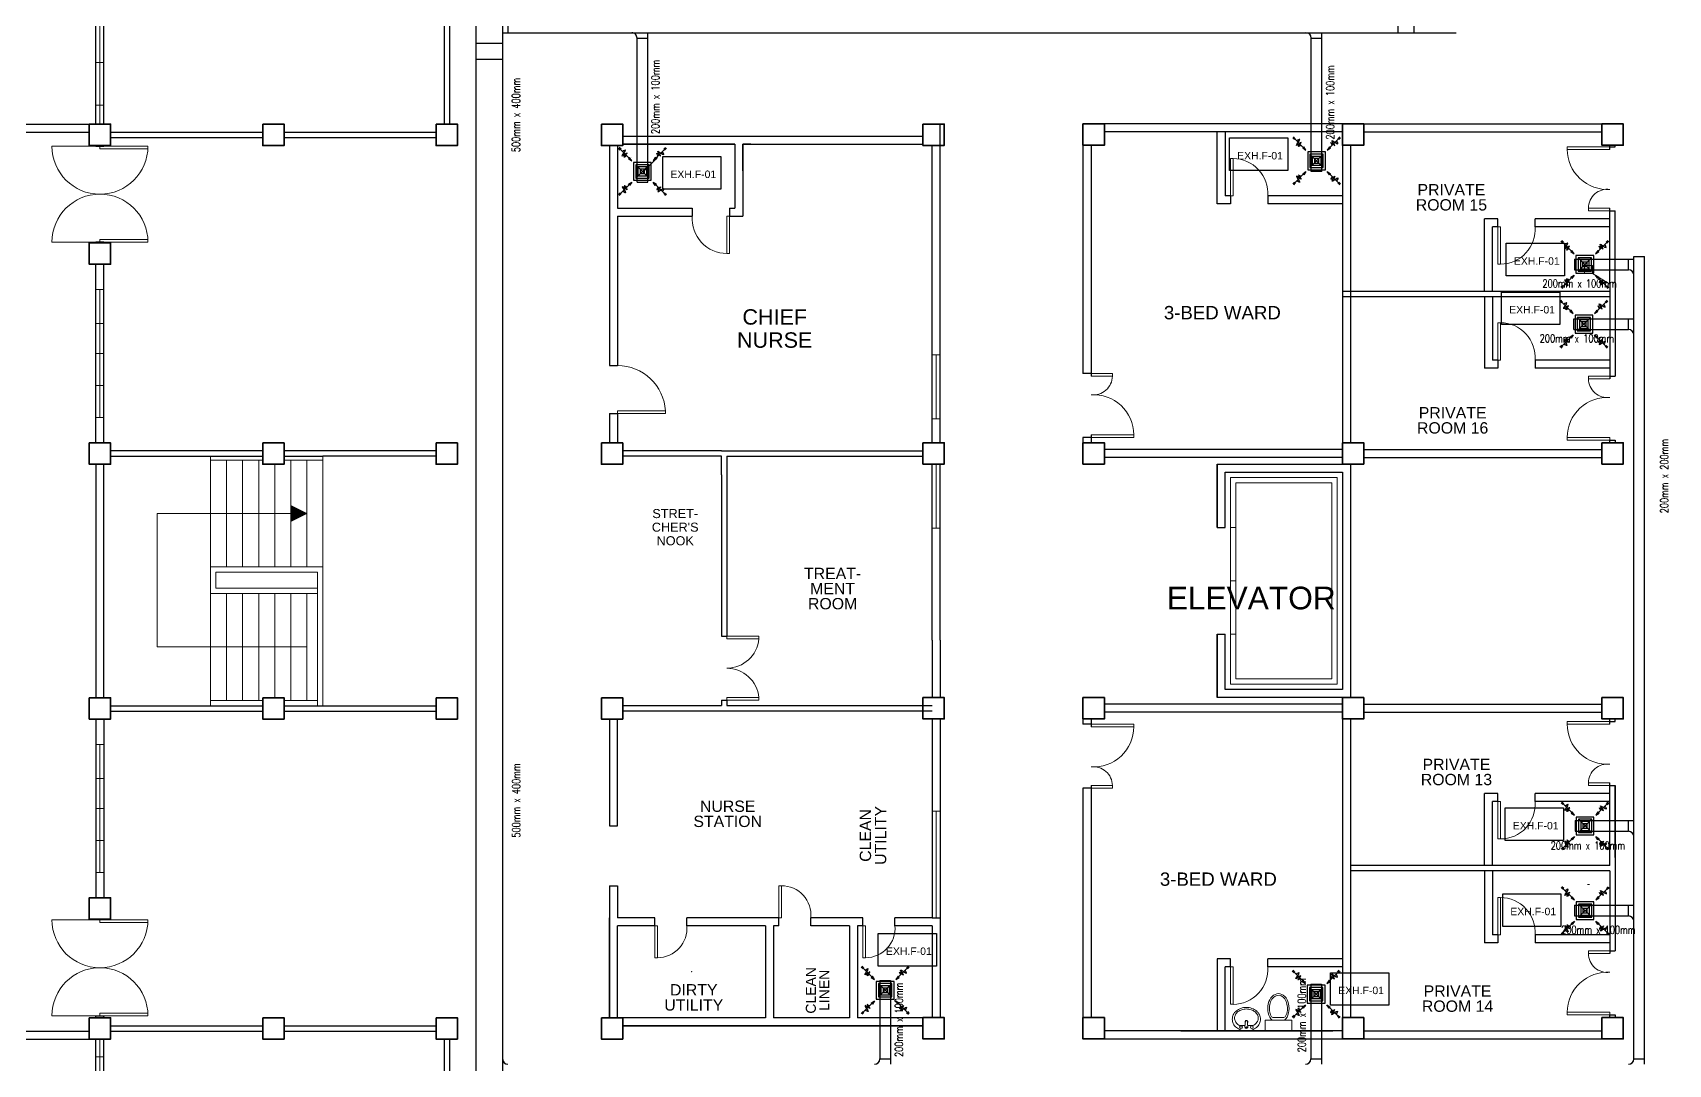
# Model space of a CAD drawing. Header units: millimetres. Extents: x 116 to 538, y 76 to 149.
# Drawn here: x 360.63 to 391.29, y 108.76 to 128.1 of the extents above; entities that cross this region are included whole.
import ezdxf

# ---------------------------------------------------------------- set-up
doc = ezdxf.new("R2010")
doc.units = ezdxf.units.MM
doc.header["$MEASUREMENT"] = 0
for name, color, linetype in [('AIR', 7, 'Continuous'), ('AIR-00', 8, 'Continuous'), ('AIR-03', 30, 'Continuous'), ('ducting label', 7, 'Continuous'), ('exhaust', 7, 'Continuous'), ('label', 7, 'Continuous'), ('Legends', 7, 'Continuous')]:
    doc.layers.add(name, color=color, linetype=linetype)
doc.styles.add('Arch-Dim', font='simplex.shx', dxfattribs={"width": 0.75})
doc.styles.get("Standard").update_dxf_attribs({"font": 'arial.ttf'})
doc.styles.add('SWISSLT175', font='swissl.ttf', dxfattribs={"height": 0.175})

# ---------------------------------------------------------------- blocks, each defined once
blk = doc.blocks.new('GRILL-C-IN')
at = {"layer": 'AIR-00', "color": 7, "ltscale": 3}
for p, q in [((-0.623, 0.601), (-0.674, 0.651)), ((-0.601, 0.623), (-0.651, 0.674)), ((-0.637, 0.637), (-0.3, 0.3)), ((0.637, 0.637), (0.3, 0.3)), ((0.601, 0.623), (0.651, 0.674)), ((0.623, 0.601), (0.674, 0.651)), ((-0.637, -0.637), (-0.3, -0.3)), ((0.637, -0.637), (0.3, -0.3)), ((-0.623, -0.601), (-0.674, -0.651)), ((-0.601, -0.623), (-0.651, -0.674)), ((0.601, -0.623), (0.651, -0.674)), ((0.623, -0.601), (0.674, -0.651))]:
    blk.add_line(p, q, dxfattribs=at)
at = {"layer": 'AIR-00', "color": 7}
for p, q in [((-0.188, 0.187), (0.187, -0.188)), ((0.187, 0.187), (-0.188, -0.188))]:
    blk.add_line(p, q, dxfattribs=at)
at = {"layer": 'AIR-00', "color": 7, "ltscale": 3}
for points in [[(-0.362, 0.393), (-0.393, 0.362), (-0.3, 0.3)], [(0.393, 0.362), (0.362, 0.393), (0.3, 0.3)], [(-0.362, -0.393), (-0.393, -0.362), (-0.3, -0.3)], [(0.393, -0.362), (0.362, -0.393), (0.3, -0.3)]]:
    blk.add_lwpolyline(points, close=True, dxfattribs=at)
at = {"layer": 'AIR-00', "color": 7}
for points in [[(-0.188, -0.188), (0.187, -0.188), (0.187, 0.187), (-0.188, 0.187)], [(-0.125, -0.125), (0.125, -0.125), (0.125, 0.125), (-0.125, 0.125)], [(-0.062, -0.062), (0.062, -0.062), (0.062, 0.062), (-0.062, 0.062)]]:
    blk.add_lwpolyline(points, close=True, dxfattribs=at)
at = {"layer": 'AIR-00', "color": 7, "ltscale": 3}
for points in [[(-0.441, 0.441), (-0.512, 0.404), (-0.432, 0.514), (-0.568, 0.43), (-0.477, 0.6), (-0.561, 0.561)], [(0.441, 0.441), (0.404, 0.512), (0.514, 0.432), (0.43, 0.568), (0.6, 0.477), (0.561, 0.561)], [(-0.441, -0.441), (-0.512, -0.404), (-0.432, -0.514), (-0.568, -0.43), (-0.477, -0.6), (-0.561, -0.561)], [(0.441, -0.441), (0.404, -0.512), (0.514, -0.432), (0.43, -0.568), (0.6, -0.477), (0.561, -0.561)]]:
    blk.add_spline(points, degree=3, dxfattribs=at)
for points in [[(-0.3, 0.3), (-0.362, 0.393), (-0.393, 0.362)], [(0.3, 0.3), (0.393, 0.362), (0.362, 0.393)], [(-0.3, -0.3), (-0.362, -0.393), (-0.393, -0.362)], [(0.3, -0.3), (0.393, -0.362), (0.362, -0.393)]]:
    blk.add_solid(points, dxfattribs=at)
at = {"layer": 'AIR-03', "color": 7}
blk.add_lwpolyline([(-0.25, -0.25), (0.25, -0.25), (0.25, 0.25), (-0.25, 0.25)], close=True, dxfattribs=at)

msp = doc.modelspace()

# ---------------------------------------------------------------- linework, layer by layer
at = {"color": 8, "linetype": 'ByBlock', "lineweight": 25}
for p, q in [((361.818, 126.386), (361.818, 131.986)), ((361.968, 126.386), (361.968, 131.986)), ((368.343, 128.636), (368.343, 126.386)), ((368.443, 128.586), (368.443, 126.386)), ((377.643, 120.414), (377.643, 126.389)), ((362.093, 126.236), (364.943, 126.236)), ((362.093, 126.136), (364.943, 126.136)), ((365.343, 126.236), (368.193, 126.236)), ((365.343, 126.136), (368.193, 126.136)), ((371.693, 126.162), (377.318, 126.162)), ((371.693, 126.012), (373.793, 126.012)), ((373.793, 126.012), (371.693, 126.012)), ((373.793, 126.012), (371.693, 126.012)), ((373.943, 126.012), (377.318, 126.012)), ((374.093, 126.012), (373.943, 126.012)), ((382.831, 124.891), (382.831, 126.241)), ((361.818, 125.974), (361.818, 125.986)), ((361.968, 125.974), (361.968, 125.986)), ((371.443, 125.986), (371.443, 121.861)), ((371.593, 125.986), (371.593, 124.812)), ((371.593, 125.986), (371.593, 124.812)), ((371.593, 125.862), (371.593, 124.812)), ((377.493, 120.411), (377.493, 125.989)), ((390.193, 125.914), (390.193, 125.991)), ((390.193, 125.964), (390.293, 125.964)), ((390.293, 125.964), (390.293, 125.991)), ((361.818, 125.071), (361.818, 125.077)), ((361.968, 125.071), (361.968, 125.077)), ((383.781, 125.041), (383.781, 124.891)), ((390.193, 123.414), (390.193, 124.814)), ((371.593, 124.662), (371.593, 121.861)), ((390.193, 124.764), (390.293, 124.764)), ((390.293, 123.414), (390.293, 124.764)), ((361.818, 124.161), (361.818, 124.174)), ((361.968, 124.161), (361.968, 124.174)), ((361.818, 120.411), (361.818, 123.761)), ((361.968, 120.411), (361.968, 123.761)), ((390.193, 123.414), (390.193, 121.614)), ((390.293, 123.414), (390.293, 121.664)), ((390.293, 123.014), (390.293, 121.664)), ((371.443, 121.861), (371.593, 121.861)), ((390.193, 121.664), (390.293, 121.664)), ((371.443, 120.961), (371.443, 120.761)), ((371.443, 120.961), (371.593, 120.961)), ((371.593, 120.961), (371.593, 120.861)), ((371.593, 120.961), (371.593, 120.411)), ((371.443, 120.761), (371.443, 120.761)), ((371.443, 120.761), (371.443, 120.411)), ((364.943, 120.261), (362.093, 120.261)), ((368.193, 120.261), (365.343, 120.261)), ((373.543, 120.261), (371.693, 120.261)), ((373.543, 120.261), (377.318, 120.261)), ((390.193, 120.414), (390.193, 120.464)), ((390.193, 120.464), (390.293, 120.464)), ((390.293, 120.464), (390.293, 120.414)), ((361.818, 120.011), (361.818, 115.636)), ((361.968, 118.086), (361.968, 120.011)), ((362.093, 120.161), (364.943, 120.161)), ((365.343, 120.161), (366.068, 120.161)), ((368.193, 120.161), (366.068, 120.161)), ((373.543, 120.161), (371.693, 120.161)), ((373.543, 119.811), (373.543, 120.161)), ((373.643, 120.161), (373.643, 116.788)), ((373.643, 120.161), (377.318, 120.161)), ((377.493, 116.711), (377.493, 120.014)), ((377.643, 116.711), (377.643, 120.014)), ((373.543, 119.811), (373.543, 116.788)), ((361.968, 117.986), (361.968, 118.086)), ((361.968, 117.686), (361.968, 117.986)), ((361.968, 117.586), (361.968, 117.686)), ((361.968, 115.636), (361.968, 117.586)), ((373.543, 116.788), (373.643, 116.788)), ((377.493, 116.711), (377.493, 115.639)), ((377.643, 116.711), (377.643, 115.639)), ((373.543, 115.588), (373.643, 115.588)), ((373.543, 115.588), (373.543, 115.488)), ((373.643, 115.588), (373.643, 115.488)), ((362.093, 115.486), (364.943, 115.486)), ((362.093, 115.386), (364.943, 115.386)), ((365.343, 115.486), (368.193, 115.486)), ((365.343, 115.386), (368.193, 115.386)), ((371.693, 115.488), (373.393, 115.488)), ((371.693, 115.388), (376.443, 115.388)), ((373.393, 115.488), (373.543, 115.488)), ((373.393, 115.488), (373.543, 115.488)), ((373.393, 115.388), (377.493, 115.388)), ((373.643, 115.488), (376.443, 115.488)), ((373.643, 115.488), (377.493, 115.488)), ((361.818, 115.236), (361.818, 111.886)), ((361.968, 115.236), (361.968, 111.886)), ((371.443, 115.236), (371.443, 113.236)), ((371.593, 113.236), (371.593, 115.236)), ((377.493, 115.239), (377.493, 111.511)), ((377.643, 115.239), (377.643, 111.511)), ((390.193, 115.139), (390.193, 115.239)), ((390.193, 115.189), (390.293, 115.189)), ((390.293, 115.189), (390.293, 115.239)), ((390.193, 112.489), (390.193, 114.039)), ((390.193, 113.989), (390.293, 113.989)), ((390.293, 112.639), (390.293, 113.989)), ((390.293, 113.989), (390.293, 110.889)), ((371.443, 113.236), (371.593, 113.236)), ((390.193, 112.389), (390.193, 110.839)), ((390.293, 112.239), (390.293, 110.889)), ((371.443, 112.111), (371.443, 109.636)), ((371.443, 112.111), (371.593, 112.111)), ((371.593, 112.111), (371.593, 111.511)), ((361.818, 111.486), (361.818, 111.474)), ((361.968, 111.486), (361.968, 111.474)), ((374.618, 111.511), (372.893, 111.511)), ((376.193, 111.511), (375.218, 111.511)), ((377.493, 111.511), (376.793, 111.511)), ((377.493, 111.511), (377.643, 111.511)), ((377.493, 111.361), (377.493, 109.636)), ((377.643, 111.511), (377.643, 109.639)), ((382.831, 110.739), (382.831, 109.389)), ((390.193, 110.889), (390.293, 110.889)), ((361.818, 110.577), (361.818, 110.571)), ((361.968, 110.577), (361.968, 110.571)), ((361.818, 109.674), (361.818, 109.661)), ((361.968, 109.674), (361.968, 109.661)), ((362.093, 109.486), (364.943, 109.486)), ((365.343, 109.486), (368.193, 109.486)), ((374.368, 109.636), (371.593, 109.636)), ((371.693, 109.486), (377.318, 109.486)), ((377.318, 109.486), (371.693, 109.486)), ((375.943, 109.636), (374.518, 109.636)), ((377.493, 109.636), (376.093, 109.636)), ((390.193, 109.639), (390.193, 109.689)), ((390.193, 109.689), (390.293, 109.689)), ((390.293, 109.689), (390.293, 109.639)), ((361.818, 103.636), (361.818, 109.236)), ((361.968, 103.636), (361.968, 109.236)), ((362.093, 109.386), (364.943, 109.386)), ((365.343, 109.386), (368.193, 109.386)), ((368.343, 109.236), (368.343, 107.011)), ((368.443, 109.236), (368.443, 107.061)), ((382.151, 109.389), (385.001, 109.389))]:
    msp.add_line(p, q, dxfattribs=at)
at = {"color": 8, "linetype": 'ByBlock', "lineweight": 9}
for p, q in [((361.893, 128.699), (361.893, 126.386)), ((361.818, 127.543), (361.818, 128.343)), ((361.968, 128.343), (361.968, 126.743)), ((361.818, 127.543), (361.968, 127.543)), ((361.968, 126.743), (361.818, 126.743)), ((382.981, 126.241), (384.931, 126.241)), ((390.293, 122.964), (390.293, 123.014)), ((377.643, 122.061), (377.493, 122.061)), ((377.568, 122.061), (377.568, 120.861)), ((377.643, 120.861), (377.643, 122.061)), ((377.493, 120.861), (377.643, 120.861)), ((363.968, 120.086), (363.968, 120.161)), ((363.968, 118.086), (363.968, 120.086)), ((364.943, 120.086), (363.968, 120.086)), ((364.268, 118.086), (364.268, 120.086)), ((364.568, 118.086), (364.568, 120.086)), ((364.868, 118.086), (364.868, 120.086)), ((365.168, 120.011), (365.168, 118.086)), ((366.068, 120.086), (365.343, 120.086)), ((365.468, 120.086), (365.468, 118.086)), ((365.768, 120.086), (365.768, 118.086)), ((366.068, 120.161), (366.068, 120.086)), ((366.068, 120.086), (366.068, 118.086)), ((377.568, 118.814), (377.568, 120.014)), ((377.643, 120.014), (377.643, 118.814)), ((362.968, 116.586), (362.968, 119.086)), ((362.968, 119.086), (365.468, 119.086)), ((364.868, 119.086), (364.668, 119.086)), ((364.868, 119.086), (365.068, 119.086)), ((365.468, 119.086), (365.468, 119.236)), ((365.768, 119.086), (365.468, 119.236)), ((365.468, 119.086), (365.768, 119.086)), ((365.468, 119.086), (365.468, 118.936)), ((365.768, 119.086), (365.468, 118.936)), ((365.478, 119.086), (365.478, 119.231)), ((365.478, 119.086), (365.478, 118.941)), ((365.488, 119.086), (365.488, 119.226)), ((365.488, 119.086), (365.488, 118.946)), ((365.498, 119.086), (365.498, 119.221)), ((365.498, 119.086), (365.498, 118.951)), ((365.508, 119.086), (365.508, 119.216)), ((365.508, 119.086), (365.508, 118.956)), ((365.518, 119.086), (365.518, 119.211)), ((365.518, 119.086), (365.518, 118.961)), ((365.528, 119.086), (365.528, 119.206)), ((365.528, 119.086), (365.528, 118.966)), ((365.538, 119.086), (365.538, 119.201)), ((365.538, 119.086), (365.538, 118.971)), ((365.548, 119.086), (365.548, 119.196)), ((365.548, 119.086), (365.548, 118.976)), ((365.558, 119.086), (365.558, 119.191)), ((365.558, 119.086), (365.558, 118.981)), ((365.568, 119.086), (365.568, 119.186)), ((365.568, 119.086), (365.568, 118.986)), ((365.578, 119.086), (365.578, 119.181)), ((365.578, 119.086), (365.578, 118.991)), ((365.588, 119.086), (365.588, 119.176)), ((365.588, 119.086), (365.588, 118.996)), ((365.598, 119.086), (365.598, 119.171)), ((365.598, 119.086), (365.598, 119.001)), ((365.608, 119.086), (365.608, 119.166)), ((365.608, 119.086), (365.608, 119.006)), ((365.618, 119.086), (365.618, 119.161)), ((365.618, 119.086), (365.618, 119.011)), ((365.628, 119.086), (365.628, 119.156)), ((365.628, 119.086), (365.628, 119.016)), ((365.638, 119.086), (365.638, 119.151)), ((365.638, 119.086), (365.638, 119.021)), ((365.648, 119.086), (365.648, 119.146)), ((365.648, 119.086), (365.648, 119.026)), ((365.658, 119.086), (365.658, 119.141)), ((365.658, 119.086), (365.658, 119.031)), ((365.668, 119.086), (365.668, 119.136)), ((365.668, 119.086), (365.668, 119.036)), ((365.678, 119.086), (365.678, 119.131)), ((365.678, 119.086), (365.678, 119.041)), ((365.688, 119.086), (365.688, 119.126)), ((365.688, 119.086), (365.688, 119.046)), ((365.698, 119.086), (365.698, 119.121)), ((365.698, 119.086), (365.698, 119.051)), ((365.708, 119.086), (365.708, 119.116)), ((365.708, 119.086), (365.708, 119.056)), ((365.718, 119.086), (365.718, 119.111)), ((365.718, 119.086), (365.718, 119.061)), ((365.728, 119.086), (365.728, 119.106)), ((365.728, 119.086), (365.728, 119.066)), ((365.738, 119.086), (365.738, 119.101)), ((365.738, 119.086), (365.738, 119.071)), ((365.748, 119.086), (365.748, 119.096)), ((365.748, 119.086), (365.748, 119.076)), ((365.758, 119.086), (365.758, 119.091)), ((365.758, 119.086), (365.758, 119.081)), ((377.643, 118.814), (377.493, 118.814)), ((366.068, 118.086), (363.968, 118.086)), ((363.968, 118.086), (363.968, 117.986)), ((366.068, 117.986), (366.068, 118.086)), ((363.968, 117.686), (363.968, 117.986)), ((364.068, 117.686), (364.068, 117.986)), ((364.068, 117.986), (365.918, 117.986)), ((365.918, 117.986), (365.968, 117.986)), ((365.968, 117.986), (365.968, 117.686)), ((366.068, 117.986), (366.068, 117.686)), ((363.968, 115.586), (363.968, 117.686)), ((363.968, 117.586), (365.968, 117.586)), ((365.918, 117.686), (364.068, 117.686)), ((364.268, 115.586), (364.268, 117.586)), ((364.568, 115.586), (364.568, 117.586)), ((364.868, 115.586), (364.868, 117.586)), ((365.168, 115.636), (365.168, 117.586)), ((365.468, 115.586), (365.468, 117.586)), ((365.768, 115.586), (365.768, 117.586)), ((365.918, 117.686), (365.968, 117.686)), ((365.968, 117.686), (365.968, 115.486)), ((366.068, 117.586), (366.068, 117.686)), ((366.068, 115.586), (366.068, 117.586)), ((363.968, 116.586), (362.968, 116.586)), ((365.768, 116.586), (363.968, 116.586)), ((363.968, 115.586), (363.968, 115.486)), ((363.968, 115.586), (364.943, 115.586)), ((365.343, 115.586), (365.968, 115.586)), ((366.068, 115.586), (366.068, 115.486)), ((371.443, 115.236), (371.593, 115.236)), ((377.643, 113.511), (377.493, 113.511)), ((377.568, 113.511), (377.568, 111.511)), ((377.643, 111.511), (377.643, 113.511)), ((390.293, 112.189), (390.293, 112.239)), ((361.893, 109.236), (361.893, 106.949)), ((382.981, 109.389), (384.931, 109.389)), ((361.818, 108.105), (361.818, 108.905)), ((361.818, 108.905), (361.968, 108.905)), ((361.968, 108.905), (361.968, 107.305))]:
    msp.add_line(p, q, dxfattribs=at)
at = {"color": 8, "lineweight": 25}
for p, q in [((356.393, 126.386), (361.693, 126.386)), ((385.181, 126.391), (380.718, 126.391)), ((385.581, 126.391), (390.043, 126.391)), ((358.693, 126.236), (361.693, 126.236)), ((385.181, 126.241), (380.718, 126.241)), ((385.581, 126.241), (390.043, 126.241)), ((361.818, 125.986), (361.818, 125.974)), ((361.818, 125.974), (361.968, 125.974)), ((361.968, 125.986), (361.968, 125.974)), ((380.318, 125.991), (380.318, 121.714)), ((380.468, 125.991), (380.468, 121.664)), ((385.181, 125.991), (385.181, 120.414)), ((385.331, 125.991), (385.331, 120.414)), ((361.968, 124.174), (361.818, 124.174)), ((361.818, 124.161), (361.818, 124.174)), ((361.968, 124.161), (361.968, 124.174)), ((361.968, 123.761), (361.818, 123.761)), ((390.193, 123.252), (385.181, 123.252)), ((390.193, 123.152), (385.181, 123.152)), ((380.468, 121.714), (380.318, 121.714)), ((380.318, 120.514), (380.318, 120.414)), ((380.468, 120.514), (380.318, 120.514)), ((380.468, 120.564), (380.468, 120.414)), ((385.181, 120.289), (380.718, 120.289)), ((385.581, 120.289), (390.043, 120.289)), ((385.181, 120.139), (380.718, 120.139)), ((382.831, 120.014), (382.831, 118.826)), ((385.331, 120.014), (385.331, 115.639)), ((385.581, 120.139), (390.043, 120.139)), ((382.831, 118.826), (382.981, 118.826)), ((382.831, 116.826), (382.831, 115.639)), ((382.831, 116.826), (382.981, 116.826)), ((385.181, 115.514), (380.718, 115.514)), ((385.181, 115.364), (380.718, 115.364)), ((385.581, 115.514), (390.043, 115.514)), ((385.581, 115.364), (390.043, 115.364)), ((380.318, 115.239), (380.318, 115.139)), ((380.468, 115.139), (380.318, 115.139)), ((380.468, 115.239), (380.468, 115.089)), ((385.181, 115.239), (385.181, 109.639)), ((385.331, 115.239), (385.331, 109.639)), ((380.318, 113.939), (380.318, 109.639)), ((380.468, 113.939), (380.318, 113.939)), ((380.468, 113.989), (380.468, 109.639)), ((390.193, 112.489), (385.331, 112.489)), ((390.193, 112.389), (385.331, 112.389)), ((361.968, 111.886), (361.818, 111.886)), ((361.818, 111.486), (361.818, 111.474)), ((361.968, 111.474), (361.818, 111.474)), ((361.968, 111.486), (361.968, 111.474)), ((361.818, 109.674), (361.968, 109.674)), ((361.818, 109.636), (361.818, 109.674)), ((361.968, 109.636), (361.968, 109.674)), ((358.693, 109.386), (361.693, 109.386)), ((358.693, 109.236), (361.693, 109.236)), ((385.181, 109.389), (380.718, 109.389)), ((380.718, 109.239), (385.181, 109.239)), ((385.581, 109.389), (390.043, 109.389)), ((385.581, 109.239), (390.043, 109.239))]:
    msp.add_line(p, q, dxfattribs=at)
at = {"color": 8, "lineweight": 9}
for p, q in [((373.043, 126.012), (372.543, 126.012)), ((383.731, 126.241), (384.231, 126.241)), ((384.797, 126.06), (384.797, 126.082)), ((371.862, 125.762), (371.862, 125.762)), ((361.818, 123.286), (361.968, 123.286)), ((361.818, 122.086), (361.818, 123.286)), ((361.893, 120.886), (361.893, 123.286)), ((361.968, 123.286), (361.968, 120.886)), ((361.818, 122.649), (361.968, 122.649)), ((361.818, 122.086), (361.818, 120.886)), ((361.818, 122.086), (361.968, 122.086)), ((361.818, 121.486), (361.968, 121.486)), ((361.968, 120.886), (361.818, 120.886)), ((383.081, 118.826), (383.181, 118.826)), ((383.081, 118.826), (383.081, 116.826)), ((383.181, 118.826), (383.181, 116.826)), ((383.181, 117.826), (383.081, 117.826)), ((383.081, 116.826), (383.181, 116.826)), ((361.818, 114.761), (361.968, 114.761)), ((361.818, 113.561), (361.818, 114.761)), ((361.893, 112.361), (361.893, 114.761)), ((361.968, 114.761), (361.968, 112.361)), ((361.818, 114.124), (361.968, 114.124)), ((361.818, 113.561), (361.818, 112.361)), ((361.818, 113.561), (361.968, 113.561)), ((361.818, 112.961), (361.968, 112.961)), ((361.968, 112.361), (361.818, 112.361)), ((388.743, 112.489), (389.243, 112.489)), ((388.743, 112.389), (389.243, 112.389)), ((389.774, 112.132), (389.812, 112.132)), ((377.494, 109.984), (377.494, 110.484)), ((383.366, 109.586), (383.353, 109.465)), ((383.395, 109.586), (383.408, 109.465)), ((383.731, 109.589), (383.731, 109.389)), ((384.231, 109.589), (383.731, 109.589)), ((384.071, 109.639), (383.89, 109.639)), ((384.231, 109.389), (384.231, 109.589)), ((384.788, 109.591), (384.788, 109.529)), ((383.731, 109.389), (384.231, 109.389))]:
    msp.add_line(p, q, dxfattribs=at)
at = {"color": 8, "linetype": 'ByBlock', "lineweight": 25, "ltscale": 0.3}
for p, q in [((373.793, 126.012), (373.793, 124.812)), ((373.943, 126.012), (373.943, 124.662)), ((382.981, 126.241), (382.981, 125.041)), ((371.593, 124.812), (372.993, 124.812)), ((372.993, 124.812), (372.993, 124.662)), ((373.693, 124.812), (373.793, 124.812)), ((373.693, 124.812), (373.693, 124.662)), ((383.081, 124.891), (382.831, 124.891)), ((383.081, 125.041), (382.981, 125.041)), ((383.081, 125.041), (383.081, 124.891)), ((385.181, 125.041), (383.781, 125.041)), ((385.181, 124.891), (383.781, 124.891)), ((371.593, 124.662), (372.993, 124.662)), ((373.693, 124.662), (373.943, 124.662)), ((388.093, 124.614), (387.843, 124.614)), ((387.843, 123.252), (387.843, 124.614)), ((388.093, 124.464), (387.993, 124.464)), ((387.993, 123.252), (387.993, 124.464)), ((388.093, 124.464), (388.093, 124.614)), ((390.193, 124.614), (388.793, 124.614)), ((388.793, 124.464), (388.793, 124.614)), ((390.193, 124.464), (388.793, 124.464)), ((387.843, 123.152), (387.843, 121.814)), ((387.993, 123.152), (387.993, 121.964)), ((388.093, 121.814), (387.843, 121.814)), ((388.093, 121.964), (387.993, 121.964)), ((388.093, 121.964), (388.093, 121.814)), ((390.193, 121.964), (388.793, 121.964)), ((388.793, 121.964), (388.793, 121.814)), ((390.193, 121.814), (388.793, 121.814)), ((388.093, 113.839), (387.843, 113.839)), ((387.843, 112.489), (387.843, 113.839)), ((388.093, 113.689), (388.093, 113.839)), ((390.193, 113.839), (388.793, 113.839)), ((388.793, 113.689), (388.793, 113.839)), ((388.093, 113.689), (387.993, 113.689)), ((387.993, 112.489), (387.993, 113.689)), ((390.193, 113.689), (388.793, 113.689)), ((387.843, 112.389), (387.843, 111.039)), ((387.993, 112.389), (387.993, 111.189)), ((371.443, 109.636), (371.443, 111.511)), ((372.293, 111.511), (371.593, 111.511)), ((371.593, 109.636), (371.593, 111.361)), ((372.293, 111.361), (371.593, 111.361)), ((372.293, 111.361), (372.293, 111.511)), ((374.618, 111.511), (372.893, 111.511)), ((372.893, 111.361), (372.893, 111.511)), ((374.368, 111.361), (372.893, 111.361)), ((374.368, 111.361), (374.368, 109.636)), ((374.518, 111.361), (374.518, 109.636)), ((374.618, 111.361), (374.518, 111.361)), ((374.618, 111.361), (374.618, 111.511)), ((376.193, 111.511), (375.218, 111.511)), ((375.218, 111.361), (375.218, 111.511)), ((375.943, 111.361), (375.218, 111.361)), ((375.943, 111.361), (375.943, 109.636)), ((376.093, 111.361), (376.093, 109.636)), ((376.193, 111.361), (376.093, 111.361)), ((376.193, 111.361), (376.093, 111.361)), ((376.193, 111.361), (376.193, 111.511)), ((377.493, 111.511), (376.793, 111.511)), ((376.793, 111.361), (376.793, 111.511)), ((377.493, 111.361), (376.793, 111.361)), ((388.093, 111.039), (387.843, 111.039)), ((388.093, 111.189), (387.993, 111.189)), ((388.093, 111.189), (388.093, 111.039)), ((390.193, 111.189), (388.793, 111.189)), ((388.793, 111.189), (388.793, 111.039)), ((390.193, 111.039), (388.793, 111.039)), ((383.081, 110.739), (382.831, 110.739)), ((383.081, 110.589), (383.081, 110.739)), ((385.181, 110.739), (383.781, 110.739)), ((383.781, 110.589), (383.781, 110.739)), ((383.081, 110.589), (382.981, 110.589)), ((382.981, 109.389), (382.981, 110.589)), ((385.181, 110.589), (383.781, 110.589))]:
    msp.add_line(p, q, dxfattribs=at)
at = {"color": 8, "lineweight": 13}
for p, q in [((361.893, 125.974), (360.993, 125.974)), ((361.893, 125.974), (362.793, 125.974)), ((361.893, 125.924), (361.893, 125.974)), ((362.793, 125.924), (361.893, 125.924)), ((362.793, 125.974), (362.793, 125.924)), ((361.893, 124.174), (360.993, 124.174)), ((361.893, 124.224), (362.793, 124.224)), ((361.893, 124.174), (361.893, 124.224)), ((362.793, 124.174), (361.893, 124.174)), ((362.793, 124.224), (362.793, 124.174)), ((361.893, 111.474), (360.993, 111.474)), ((362.793, 111.474), (361.893, 111.474)), ((361.893, 111.474), (361.893, 111.424)), ((361.893, 111.424), (362.793, 111.424)), ((362.793, 111.424), (362.793, 111.474)), ((361.893, 109.674), (360.993, 109.674)), ((362.793, 109.724), (361.893, 109.724)), ((361.893, 109.724), (361.893, 109.674)), ((361.893, 109.674), (362.793, 109.674)), ((362.793, 109.674), (362.793, 109.724))]:
    msp.add_line(p, q, dxfattribs=at)
at = {"color": 8, "linetype": 'ByBlock', "lineweight": 9, "ltscale": 0.3}
for p, q in [((372.068, 125.487), (372.343, 125.762)), ((389.868, 123.589), (390.193, 123.389))]:
    msp.add_line(p, q, dxfattribs=at)
at = {"color": 8, "linetype": 'ByBlock', "lineweight": 13}
for p, q in [((372.493, 121.011), (371.593, 121.011)), ((371.593, 121.011), (371.593, 120.961)), ((371.593, 120.961), (372.493, 120.961)), ((372.493, 120.961), (372.493, 121.011)), ((373.643, 116.788), (374.243, 116.788)), ((373.643, 116.738), (373.643, 116.788)), ((374.243, 116.738), (373.643, 116.738)), ((374.243, 116.788), (374.243, 116.738)), ((374.243, 115.638), (373.643, 115.638)), ((373.643, 115.638), (373.643, 115.588)), ((373.643, 115.588), (374.243, 115.588)), ((374.243, 115.588), (374.243, 115.638))]:
    msp.add_line(p, q, dxfattribs=at)
at = {"color": 8, "lineweight": 9}
for points in [[(361.818, 128.699), (361.968, 128.699), (361.968, 126.386), (361.818, 126.386)], [(361.818, 120.886), (361.818, 123.286), (361.968, 123.286), (361.968, 120.886)], [(361.818, 123.286), (361.968, 123.286), (361.968, 120.886), (361.818, 120.886)], [(361.818, 112.361), (361.818, 114.761), (361.968, 114.761), (361.968, 112.361)], [(361.818, 114.761), (361.968, 114.761), (361.968, 112.361), (361.818, 112.361)], [(361.818, 109.236), (361.968, 109.236), (361.968, 106.949), (361.818, 106.949)]]:
    msp.add_lwpolyline(points, close=True, dxfattribs=at)
at = {"color": 8, "linetype": 'ByBlock', "lineweight": 35}
for points in [[(361.693, 126.386), (362.093, 126.386), (362.093, 125.986), (361.693, 125.986)], [(364.943, 126.386), (365.343, 126.386), (365.343, 125.986), (364.943, 125.986)], [(368.193, 126.386), (368.593, 126.386), (368.593, 125.986), (368.193, 125.986)], [(371.293, 126.386), (371.693, 126.386), (371.693, 125.986), (371.293, 125.986)], [(377.318, 126.389), (377.718, 126.389), (377.718, 125.989), (377.318, 125.989)], [(361.693, 120.411), (362.093, 120.411), (362.093, 120.011), (361.693, 120.011)], [(364.943, 120.411), (365.343, 120.411), (365.343, 120.011), (364.943, 120.011)], [(368.193, 120.411), (368.593, 120.411), (368.593, 120.011), (368.193, 120.011)], [(371.293, 120.411), (371.693, 120.411), (371.693, 120.011), (371.293, 120.011)], [(377.318, 120.414), (377.718, 120.414), (377.718, 120.014), (377.318, 120.014)], [(361.693, 115.636), (362.093, 115.636), (362.093, 115.236), (361.693, 115.236)], [(364.943, 115.636), (365.343, 115.636), (365.343, 115.236), (364.943, 115.236)], [(368.193, 115.636), (368.593, 115.636), (368.593, 115.236), (368.193, 115.236)], [(371.293, 115.636), (371.693, 115.636), (371.693, 115.236), (371.293, 115.236)], [(377.318, 115.639), (377.718, 115.639), (377.718, 115.239), (377.318, 115.239)], [(361.693, 109.636), (362.093, 109.636), (362.093, 109.236), (361.693, 109.236)], [(364.943, 109.636), (365.343, 109.636), (365.343, 109.236), (364.943, 109.236)], [(368.193, 109.636), (368.593, 109.636), (368.593, 109.236), (368.193, 109.236)], [(371.293, 109.636), (371.693, 109.636), (371.693, 109.236), (371.293, 109.236)], [(377.318, 109.639), (377.718, 109.639), (377.718, 109.239), (377.318, 109.239)]]:
    msp.add_lwpolyline(points, close=True, dxfattribs=at)
at = {"color": 8, "lineweight": 35}
for points in [[(380.318, 126.391), (380.718, 126.391), (380.718, 125.991), (380.318, 125.991)], [(385.181, 126.391), (385.581, 126.391), (385.581, 125.991), (385.181, 125.991)], [(390.043, 126.391), (390.443, 126.391), (390.443, 125.991), (390.043, 125.991)], [(361.693, 124.161), (362.093, 124.161), (362.093, 123.761), (361.693, 123.761)], [(380.318, 120.414), (380.718, 120.414), (380.718, 120.014), (380.318, 120.014)], [(385.181, 120.414), (385.581, 120.414), (385.581, 120.014), (385.181, 120.014)], [(390.043, 120.414), (390.443, 120.414), (390.443, 120.014), (390.043, 120.014)], [(380.318, 115.639), (380.718, 115.639), (380.718, 115.239), (380.318, 115.239)], [(385.181, 115.639), (385.581, 115.639), (385.581, 115.239), (385.181, 115.239)], [(390.043, 115.639), (390.443, 115.639), (390.443, 115.239), (390.043, 115.239)], [(361.693, 111.486), (362.093, 111.486), (362.093, 111.886), (361.693, 111.886)], [(380.318, 109.639), (380.718, 109.639), (380.718, 109.239), (380.318, 109.239)], [(385.181, 109.639), (385.581, 109.639), (385.581, 109.239), (385.181, 109.239)], [(390.043, 109.639), (390.443, 109.639), (390.443, 109.239), (390.043, 109.239)]]:
    msp.add_lwpolyline(points, close=True, dxfattribs=at)
at = {"color": 8, "linetype": 'ByBlock', "lineweight": 25}
msp.add_lwpolyline([(373.943, 125.512), (373.943, 126.012)], dxfattribs=at)
at = {"color": 8, "lineweight": 13, "ltscale": 0.03}
for points in [[(383.081, 125.041), (383.131, 125.041), (383.131, 125.741), (383.081, 125.741)], [(390.193, 125.914), (390.193, 125.964), (389.393, 125.964), (389.393, 125.914)], [(390.193, 124.764), (390.193, 124.814), (389.793, 124.814), (389.793, 124.764)], [(373.693, 124.662), (373.643, 124.662), (373.643, 123.962), (373.693, 123.962)], [(388.093, 124.464), (388.143, 124.464), (388.143, 123.764), (388.093, 123.764)], [(388.093, 121.964), (388.143, 121.964), (388.143, 122.664), (388.093, 122.664)], [(380.468, 121.714), (380.468, 121.664), (380.868, 121.664), (380.868, 121.714)], [(390.193, 121.664), (390.193, 121.614), (389.793, 121.614), (389.793, 121.664)], [(390.193, 120.514), (390.193, 120.464), (389.393, 120.464), (389.393, 120.514)], [(390.193, 115.139), (390.193, 115.189), (389.393, 115.189), (389.393, 115.139)], [(390.193, 113.989), (390.193, 114.039), (389.793, 114.039), (389.793, 113.989)], [(380.468, 113.939), (380.468, 113.989), (380.868, 113.989), (380.868, 113.939)], [(388.093, 113.689), (388.143, 113.689), (388.143, 112.989), (388.093, 112.989)], [(374.618, 111.511), (374.668, 111.511), (374.668, 112.111), (374.618, 112.111)], [(388.093, 111.189), (388.143, 111.189), (388.143, 111.889), (388.093, 111.889)], [(372.293, 111.361), (372.343, 111.361), (372.343, 110.761), (372.293, 110.761)], [(376.193, 111.361), (376.243, 111.361), (376.243, 110.761), (376.193, 110.761)], [(390.193, 110.889), (390.193, 110.839), (389.793, 110.839), (389.793, 110.889)], [(383.081, 110.589), (383.131, 110.589), (383.131, 109.889), (383.081, 109.889)], [(390.193, 109.739), (390.193, 109.689), (389.393, 109.689), (389.393, 109.739)]]:
    msp.add_lwpolyline(points, close=True, dxfattribs=at)
at = {"color": 8, "linetype": 'ByBlock', "lineweight": 9, "ltscale": 0.03}
msp.add_lwpolyline([(389.718, 123.589), (389.868, 123.589), (389.868, 123.739), (389.718, 123.739)], close=True, dxfattribs=at)
at = {"color": 8, "lineweight": 13, "ltscale": 0.03}
for points in [[(380.468, 120.514), (381.268, 120.514), (381.268, 120.564), (380.468, 120.564)], [(380.468, 115.139), (381.268, 115.139), (381.268, 115.089), (380.468, 115.089)]]:
    msp.add_lwpolyline(points, dxfattribs=at)
at = {"color": 8, "lineweight": 25}
for points in [[(382.831, 118.826), (382.831, 120.014), (385.331, 120.014), (385.331, 115.639), (382.831, 115.639), (382.831, 116.826)], [(382.981, 118.826), (382.981, 119.864), (385.181, 119.864), (385.181, 115.789), (382.981, 115.789), (382.981, 116.826)]]:
    msp.add_lwpolyline(points, dxfattribs=at)
at = {"color": 8, "lineweight": 9}
for points in [[(383.081, 118.826), (383.081, 119.764), (385.081, 119.764), (385.081, 115.889), (383.081, 115.889), (383.081, 116.826)], [(383.181, 118.826), (383.181, 119.664), (384.981, 119.664), (384.981, 115.989), (383.181, 115.989), (383.181, 116.826)]]:
    msp.add_lwpolyline(points, dxfattribs=at)
msp.add_lwpolyline([(383.646, 109.61, 0.11576), (383.626, 109.692, 0.104047), (383.568, 109.766, 0.090875), (383.484, 109.813, 0.083344), (383.381, 109.831, 0.083344), (383.277, 109.813, 0.090875), (383.193, 109.766, 0.104047), (383.135, 109.692, 0.11576), (383.116, 109.61, 0.11576), (383.135, 109.527, 0.104047), (383.193, 109.453, 0.090875), (383.277, 109.406, 0.083344), (383.381, 109.389, 0.083344), (383.484, 109.406, 0.090875), (383.568, 109.453, 0.104047), (383.626, 109.527, 0.11576)], format="xyb", close=True, dxfattribs=at)
for points in [[(383.603, 109.631, 0.124838), (383.587, 109.693, 0.105788), (383.538, 109.751, 0.086697), (383.468, 109.787, 0.076776), (383.381, 109.801, 0.076776), (383.293, 109.787, 0.086697), (383.223, 109.751, 0.105788), (383.174, 109.693, 0.124838), (383.158, 109.631, 0.124838), (383.174, 109.568, 0.105788), (383.223, 109.51, 0.040067), (383.254, 109.491), (383.356, 109.491, 0.040067)], [(383.405, 109.491), (383.507, 109.491, 0.040067), (383.538, 109.51, 0.105788), (383.587, 109.568, 0.124838), (383.603, 109.631, 0.124838)]]:
    msp.add_lwpolyline(points, format="xyb", dxfattribs=at)
for centre, radius in [((383.279, 109.462), 0.0255), ((383.381, 109.455), 0.0095), ((383.482, 109.462), 0.0255)]:
    msp.add_circle(centre, radius, dxfattribs=at)
at = {"color": 8, "lineweight": 13}
for centre, start, end in [((361.893, 125.974), 180, 0), ((361.893, 124.174), 0, 180), ((361.893, 111.474), 180, 0), ((361.893, 109.674), 0, 180)]:
    msp.add_arc(centre, 0.9, start, end, dxfattribs=at)
at = {"color": 8, "lineweight": 13, "ltscale": 0.03}
for centre, radius, start, end in [((383.131, 125.089), 0.652, 355.7578, 90), ((390.145, 125.914), 0.752, 180, 273.6952), ((390.146, 124.814), 0.353, 82.3719, 180), ((373.643, 124.614), 0.652, 175.7578, 270), ((388.143, 124.415), 0.652, 270, 4.2422), ((388.143, 122.012), 0.652, 355.7578, 90), ((380.515, 121.664), 0.353, 262.3719, 0), ((390.146, 121.614), 0.353, 180, 277.6281), ((380.517, 120.564), 0.752, 0, 93.6952), ((390.145, 120.514), 0.752, 86.3048, 180), ((380.517, 115.089), 0.752, 266.3048, 0), ((390.145, 115.139), 0.752, 180, 273.6952), ((390.146, 114.039), 0.353, 82.3719, 180), ((380.515, 113.989), 0.353, 0, 97.6281), ((388.143, 113.64), 0.652, 270, 4.2422), ((374.668, 111.559), 0.552, 355.0209, 90), ((388.143, 111.237), 0.652, 355.7578, 90), ((372.343, 111.314), 0.552, 270, 4.9791), ((376.243, 111.314), 0.552, 270, 4.9791), ((390.146, 110.839), 0.353, 180, 277.6281), ((383.131, 110.54), 0.652, 270, 4.2422), ((390.145, 109.739), 0.752, 86.3048, 180)]:
    msp.add_arc(centre, radius, start, end, dxfattribs=at)
at = {"color": 8, "linetype": 'ByBlock', "lineweight": 13}
for centre, radius, start, end in [((371.593, 120.961), 0.9, 3.1847, 90), ((373.643, 116.788), 0.6, 270, 355.2198), ((373.643, 115.588), 0.6, 4.7802, 90)]:
    msp.add_arc(centre, radius, start, end, dxfattribs=at)
at = {"color": 8, "lineweight": 9}
for centre, radius, start, end in [((383.381, 109.462), 0.028, 173.7545, 6.2455), ((383.381, 109.563), 0.025, 126.3068, 221.2022), ((383.381, 109.493), 0.0948, 81.2026, 98.7974), ((383.381, 109.563), 0.025, 71.3793, 108.6207), ((383.381, 109.563), 0.025, 318.7978, 53.6932), ((383.89, 109.689), 0.05, 208.0084, 270), ((384.071, 109.689), 0.05, 270, 331.8499)]:
    msp.add_arc(centre, radius, start, end, dxfattribs=at)
at = {"color": 8, "lineweight": 9, "extrusion": (-4.99074e-41, -2.88216e-41, -1)}
msp.add_ellipse((389.776, 112.135), major_axis=(0.00268, -0.00268), ratio=1, start_param=1.354119, end_param=2.724181, dxfattribs=at)
at = {"color": 8, "lineweight": 9}
for centre, major_axis, ratio, start_param, end_param in [((389.81, 112.135), (0.00268, -0.00268), 1, -0.216453, 1.153609), ((383.981, 109.814), (0, -0.275), 0.727273, 0.612555, 5.670631)]:
    msp.add_ellipse(centre, major_axis=major_axis, ratio=ratio, start_param=start_param, end_param=end_param, dxfattribs=at)
msp.add_open_spline([(384.115, 109.665), (384.124, 109.681), (384.131, 109.699), (384.158, 109.791), (384.153, 109.878), (384.095, 110.009), (384.045, 110.051), (383.947, 110.064), (383.895, 110.038), (383.821, 109.927), (383.803, 109.843), (383.819, 109.73), (383.83, 109.695), (383.846, 109.665)], degree=3, knots=[0.937253, 0.937253, 0.937253, 0.937253, 1.185372, 1.185372, 2.113864, 2.113864, 3.042356, 3.042356, 3.970847, 3.970847, 4.899339, 4.899339, 5.346062, 5.346062, 5.346062, 5.346062], dxfattribs=at)
at = {"color": 8, "linetype": 'ByBlock', "lineweight": 9, "ltscale": 0.3}
msp.add_point((372.981, 110.499), dxfattribs=at)
at = {"layer": 'exhaust'}
for p, q in [((368.941, 137.207), (368.941, 108.164)), ((369.441, 137.308), (369.441, 108.164)), ((369.541, 128.4), (369.541, 128.1)), ((386.217, 128.3), (386.217, 128.1)), ((386.517, 128.3), (386.517, 128.1)), ((369.441, 127.9), (368.941, 127.9)), ((369.441, 128.1), (387.315, 128.1)), ((371.96, 125.3), (371.96, 128)), ((371.96, 128), (372.16, 128)), ((372.16, 125.3), (372.16, 128.1)), ((384.597, 125.498), (384.597, 128)), ((384.597, 128), (384.797, 128)), ((384.797, 125.498), (384.797, 128.1)), ((369.441, 127.6), (368.941, 127.6)), ((384.797, 125.498), (384.597, 125.498)), ((371.96, 125.3), (372.16, 125.3)), ((389.533, 123.857), (390.641, 123.857)), ((389.533, 123.857), (389.533, 123.657)), ((390.541, 123.657), (390.541, 123.857)), ((390.641, 108.864), (390.641, 123.903)), ((390.641, 123.903), (390.841, 123.903)), ((390.841, 108.764), (390.841, 123.903)), ((389.533, 123.657), (390.541, 123.657)), ((389.517, 122.737), (390.641, 122.737)), ((389.517, 122.537), (389.517, 122.737)), ((390.541, 122.537), (390.541, 122.737)), ((389.517, 122.537), (390.541, 122.537)), ((389.545, 113.332), (390.641, 113.332)), ((389.545, 113.332), (389.545, 113.132)), ((389.545, 113.132), (390.541, 113.132)), ((390.541, 113.132), (390.541, 113.332)), ((389.533, 111.744), (390.641, 111.744)), ((389.533, 111.744), (389.533, 111.544)), ((390.541, 111.544), (390.541, 111.744)), ((389.533, 111.544), (390.541, 111.544)), ((376.511, 110.333), (376.511, 108.864)), ((376.511, 110.333), (376.711, 110.333)), ((376.711, 110.333), (376.711, 108.764)), ((384.588, 110.266), (384.588, 108.864)), ((384.588, 110.266), (384.788, 110.266)), ((384.788, 110.266), (384.788, 108.764)), ((376.511, 108.864), (376.711, 108.864)), ((384.588, 108.864), (384.788, 108.864)), ((390.641, 108.864), (390.841, 108.864))]:
    msp.add_line(p, q, dxfattribs=at)
for centre, start, end in [((371.86, 128), 0, 90.0004), ((384.497, 128), 0, 90), ((390.541, 123.557), 0, 90), ((390.541, 122.437), 0, 90), ((390.541, 113.032), 0, 90), ((390.541, 111.444), 0, 90), ((369.541, 108.864), 180.0004, 270), ((376.411, 108.864), 270, 0), ((384.488, 108.864), 270, 0), ((390.541, 108.864), 270, 0)]:
    msp.add_arc(centre, 0.1, start, end, dxfattribs=at)
at = {"layer": 'Legends'}
for points in [[(383.064, 126.127), (384.155, 126.127), (384.155, 125.515), (383.064, 125.515)], [(372.442, 125.779), (373.532, 125.779), (373.532, 125.167), (372.442, 125.167)], [(388.251, 124.153), (389.341, 124.153), (389.341, 123.542), (388.251, 123.542)], [(388.163, 123.24), (389.253, 123.24), (389.253, 122.629), (388.163, 122.629)], [(388.231, 113.569), (389.322, 113.569), (389.322, 112.957), (388.231, 112.957)], [(388.184, 111.96), (389.274, 111.96), (389.274, 111.348), (388.184, 111.348)], [(376.482, 111.217), (377.573, 111.217), (377.573, 110.605), (376.482, 110.605)], [(384.958, 110.481), (386.048, 110.481), (386.048, 109.87), (384.958, 109.87)]]:
    msp.add_lwpolyline(points, close=True, dxfattribs=at)

# ---------------------------------------------------------------- block references
at = {"layer": 'AIR', "xscale": 0.6658363358532475, "yscale": 0.6658363358532475, "zscale": 0.6658363358532475}
for p in [(384.697, 125.699), (372.06, 125.5), (389.724, 123.757), (389.706, 122.637), (389.729, 113.232), (389.729, 111.644), (376.611, 110.152), (384.688, 110.078)]:
    msp.add_blockref('GRILL-C-IN', p, dxfattribs=at)

# ---------------------------------------------------------------- texts
at = {"layer": 'ducting label', "color": 7, "linetype": 'Continuous', "lineweight": 25, "char_height": 0.15, "attachment_point": 1, "rotation": 90, "style": 'Arch-Dim'}
for s, width, insert in [('\\A1;200mm x 100mm', 1.64696, (372.228, 126.2)), ('\\A1;500mm x 400mm', 1.73963, (369.616, 125.861)), ('\\A1;200mm x 100mm', 1.60757, (384.876, 126.097)), ('\\A1;500mm x 400mm', 1.84169, (369.621, 113.012))]:
    msp.add_mtext_dynamic_manual_height_columns(s, width=width, gutter_width=1.011, heights=[0], dxfattribs=dict(at, insert=insert))
at = {"layer": 'ducting label', "color": 7, "linetype": 'Continuous', "lineweight": 25, "char_height": 0.15, "attachment_point": 1, "style": 'Arch-Dim'}
for insert in [(388.929, 123.474), (388.878, 122.446), (389.084, 112.939), (389.28, 111.36)]:
    msp.add_mtext_dynamic_manual_height_columns('\\A1;200mm x 100mm', width=1.55435, gutter_width=1.011, heights=[0], dxfattribs=dict(at, insert=insert))
at = {"layer": 'exhaust', "color": 7, "linetype": 'Continuous', "lineweight": 25, "char_height": 0.15, "attachment_point": 1, "rotation": 90, "style": 'Arch-Dim'}
for s, width, insert in [('\\A1;200mm x 200mm', 1.61062, (391.138, 119.092)), ('\\A1;200mm x 100mm', 1.59207, (384.344, 108.988)), ('\\A1;200mm x 100mm', 1.59086, (376.794, 108.901))]:
    msp.add_mtext_dynamic_manual_height_columns(s, width=width, gutter_width=1.011, heights=[0], dxfattribs=dict(at, insert=insert))
at = {"layer": 'label', "color": 8, "linetype": 'ByBlock', "lineweight": 9, "ltscale": 0.4, "attachment_point": 5, "style": 'SWISSLT175'}
for s, insert, char_height, line_spacing_factor in [('PRIVATE ^JROOM 15', (387.223, 125.014), 0.2125, 0.8), ('CHIEF\\PNURSE', (374.54, 122.554), 0.2889, 0.9), ('PRIVATE ^JROOM 16', (387.246, 120.833), 0.2125, 0.8), ("STRET-\\PCHER'S\\PNOOK", (372.675, 118.831), 0.17, 0.9), ('TREAT-\\PMENT\\PROOM', (375.625, 117.68), 0.2125, 0.8), ('PRIVATE ^JROOM 13', (387.317, 114.242), 0.2125, 0.8), ('NURSE\\PSTATION', (373.659, 113.458), 0.2125, 0.8), ('DIRTY\\PUTILITY', (373.023, 110.017), 0.2125, 0.8), ('PRIVATE ^JROOM 14', (387.338, 109.994), 0.2125, 0.8)]:
    msp.add_mtext(s, dxfattribs=dict(at, insert=insert, char_height=char_height, line_spacing_factor=line_spacing_factor))
at = {"layer": 'label', "color": 8, "lineweight": 9, "ltscale": 0.4, "attachment_point": 5, "style": 'SWISSLT175'}
for s, insert, char_height, line_spacing_factor in [('3-BED WARD', (382.93, 122.851), 0.25, 0.8), ('ELEVATOR', (383.471, 117.501), 0.425, 0.9), ('3-BED WARD', (382.855, 112.233), 0.25, 0.8)]:
    msp.add_mtext(s, dxfattribs=dict(at, insert=insert, char_height=char_height, line_spacing_factor=line_spacing_factor))
at = {"layer": 'label', "color": 8, "linetype": 'ByBlock', "lineweight": 9, "ltscale": 0.4, "attachment_point": 5, "rotation": 90, "line_spacing_factor": 0.8, "style": 'SWISSLT175'}
for s, insert, char_height in [('CLEAN \\PUTILITY', (376.383, 113.054), 0.2125), ('CLEAN\\PLINEN', (375.342, 110.15), 0.1875)]:
    msp.add_mtext(s, dxfattribs=dict(at, insert=insert, char_height=char_height))
at = {"layer": 'Legends', "linetype": 'Continuous', "lineweight": 25, "char_height": 0.14, "attachment_point": 1}
for insert in [(383.207, 125.865), (372.585, 125.517), (388.394, 123.891), (388.306, 122.978), (388.374, 113.307), (388.327, 111.698), (376.625, 110.954), (385.101, 110.219)]:
    msp.add_mtext_dynamic_manual_height_columns('EXH.F-01', width=0.44811, gutter_width=1.011, heights=[0], dxfattribs=dict(at, insert=insert))

doc.saveas('drawing.dxf')
